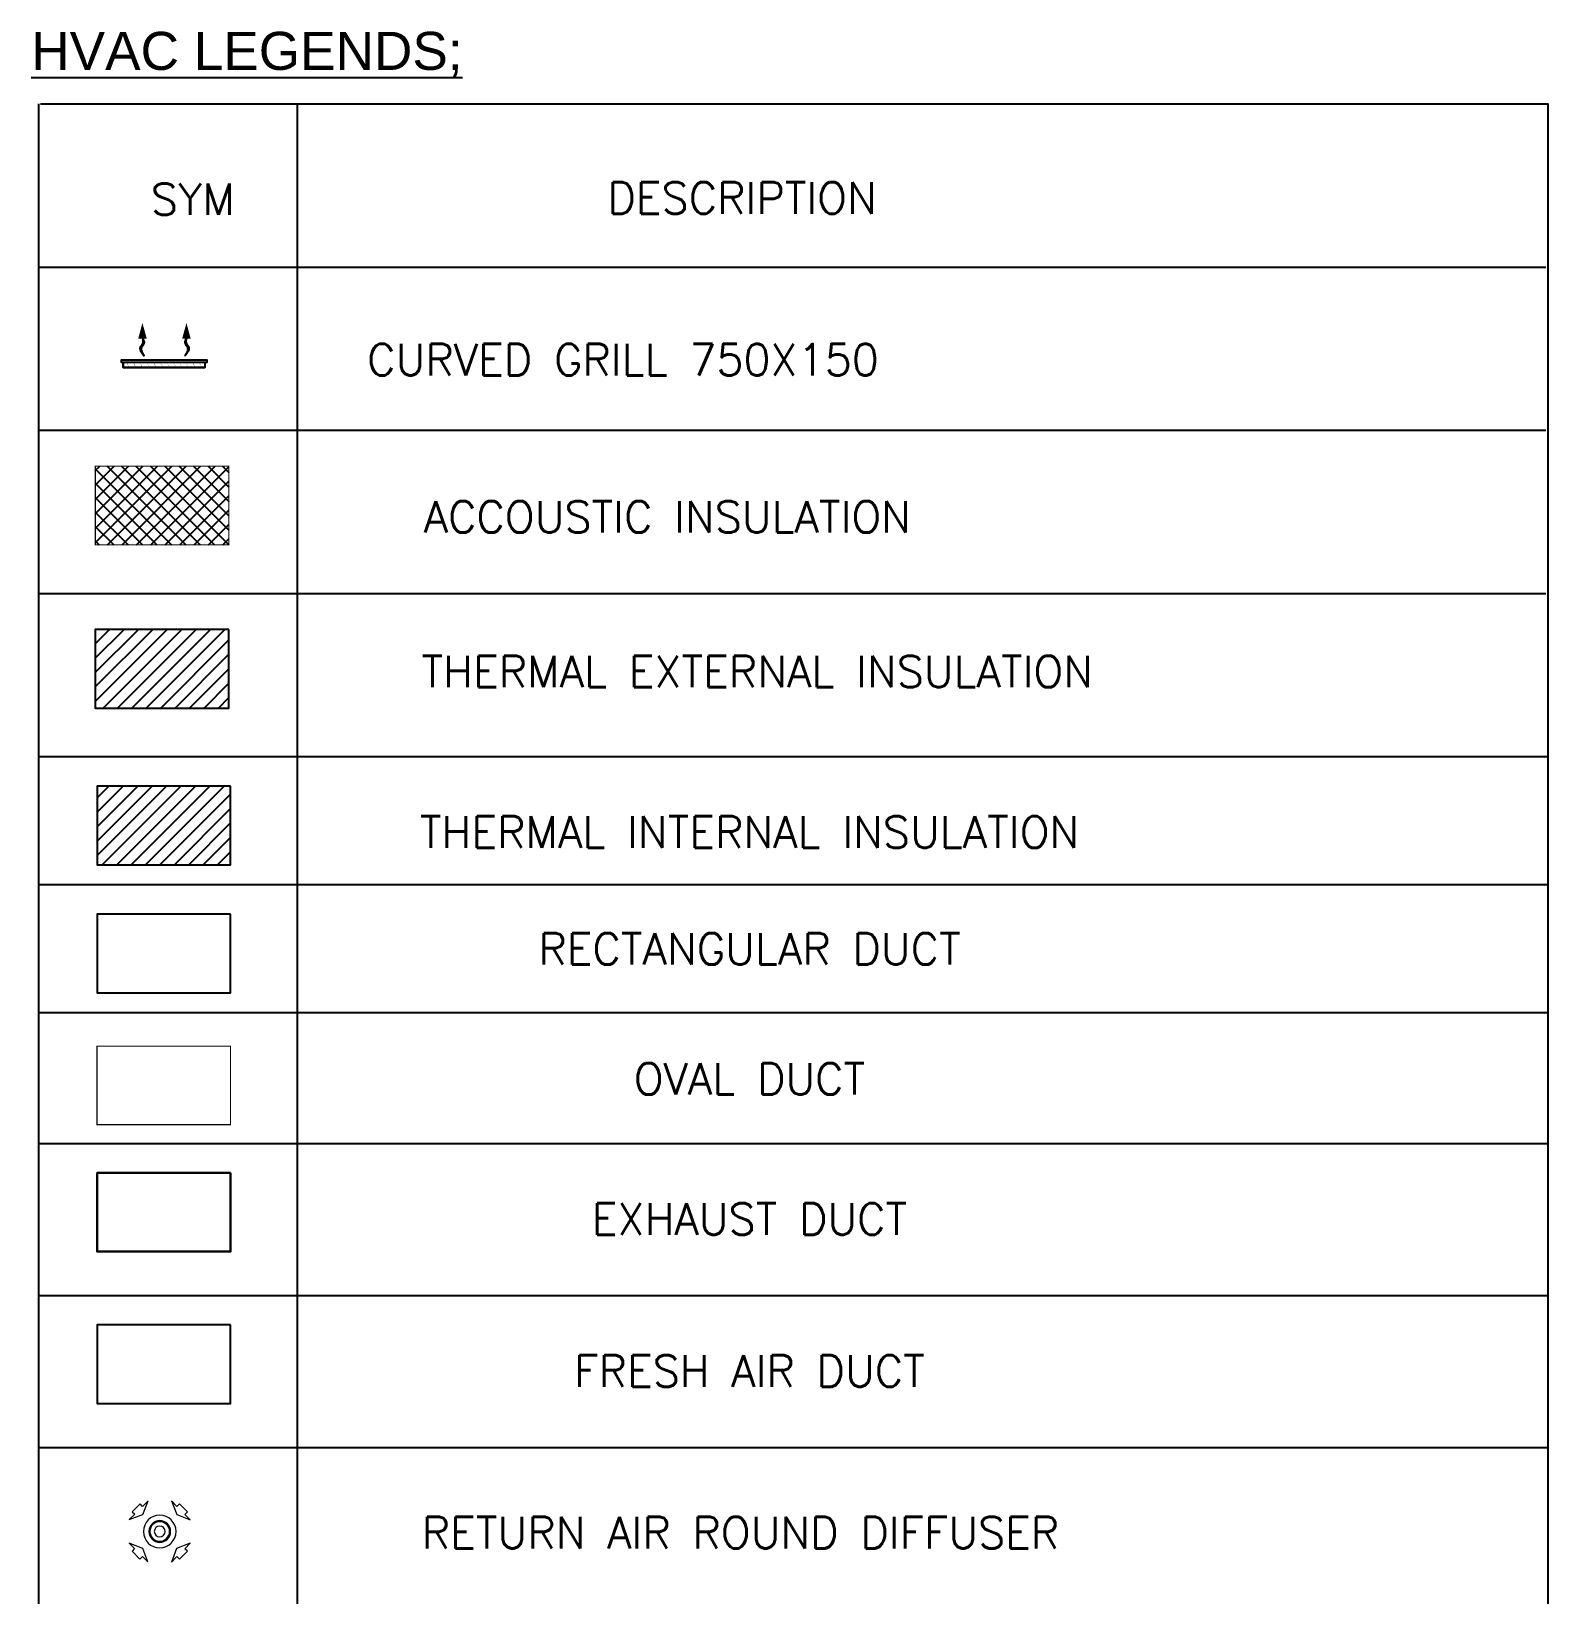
# Model space of a CAD drawing. Header units: millimetres. Extents: x -81374 to 485233, y -39075 to 157313.
# Drawn here: x 413776 to 427720, y 118890 to 133266 of the extents above; entities that cross this region are included whole.
import ezdxf
from ezdxf.enums import TextEntityAlignment as Align

# ---------------------------------------------------------------- set-up
doc = ezdxf.new("R2010")
doc.units = ezdxf.units.MM
for name, color, linetype, lineweight in [('HVAC EA DUCT', 1, 'Continuous', 30), ('M HVAC EXHAUST DIFFUSER', 1, 'Continuous', 15), ('M HVAC GRILLE', 6, 'Continuous', 13)]:
    doc.layers.add(name, color=color, linetype=linetype, lineweight=lineweight)
for name, color, linetype in [('M-HVAC ELLIPTICAL DUCT', 6, 'Continuous'), ('M-HVAC SPIRAL DUCT', 150, 'Continuous'), ('M-HVAC-GRIL', 6, 'Continuous'), ('M-HVAC-INSULATION', 8, 'Continuous'), ('M-HVAC-SUPP', 4, 'Continuous'), ('M-HVAC-SUPPLY AIR DUCT', 4, 'Continuous'), ('M-HVAC-TEXT', 7, 'Continuous')]:
    doc.layers.add(name, color=color, linetype=linetype)
doc.styles.add('ARAIL', font='arial.ttf')
doc.styles.add('MtX_romans_shx', font='romans.shx')
doc.styles.add('R', font='romans.shx')

# ---------------------------------------------------------------- blocks, each defined once
blk = doc.blocks.new('RAD 150')
at = {"layer": 'M HVAC EXHAUST DIFFUSER', "color": 3}
for points in [[(-25.7, 153.9), (25.7, 153.9), (25.7, 137.2), (60.9, 137.2), (0, 110), (-60.9, 137.2), (-25.7, 137.2)], [(-153.9, -25.7), (-153.9, 25.7), (-137.2, 25.7), (-137.2, 60.9), (-110, 0), (-137.2, -60.9), (-137.2, -25.7)], [(153.9, 25.7), (153.9, -25.7), (137.2, -25.7), (137.2, -60.9), (110, 0), (137.2, 60.9), (137.2, 25.7)], [(25.7, -153.9), (-25.7, -153.9), (-25.7, -137.2), (-60.9, -137.2), (0, -110), (60.9, -137.2), (25.7, -137.2)]]:
    blk.add_lwpolyline(points, close=True, dxfattribs=at)
for radius in [75, 50, 45, 25]:
    blk.add_circle((0, 0), radius, dxfattribs=at)
blk = doc.blocks.new('RAAAA')
at = {"linetype": 'Continuous', "ltscale": 1000}
for points in [[(363, 0, 0), (363, 0, 0), (364, 0, 0), (364, 0, 0), (365, 0, 0), (366, 0, 0), (367, -1, 0), (368, -1, 0), (369, -1, 0), (371, -1, 0), (373, -2, 0), (374, -2, 0), (377, -2, 0), (379, -3, 0), (381, -3, 0), (384, -4, 0), (387, -4, 0), (390, -5, 0), (393, -5, 0), (397, -6, 0), (400, -6, 0), (404, -7, 0), (408, -8, 0), (412, -8, 0), (416, -9, 0), (421, -10, 0), (421, -10, 0), (425, -11, 0), (430, -11, 0), (435, -11, 0), (439, -11, 0), (444, -11, 0), (449, -11, 0), (454, -10, 0), (459, -10, 0), (464, -9, 0), (468, -7, 0), (473, -6, 0), (478, -4, 0), (483, -2, 0), (488, 0, 0), (494, 2, 0), (499, 4, 0), (504, 7, 0), (509, 10, 0), (514, 13, 0), (519, 16, 0), (525, 20, 0), (530, 24, 0), (535, 28, 0), (541, 32, 0), (546, 36, 0), (546, 36, 0), (552, 40, 0), (557, 44, 0), (563, 48, 0), (568, 51, 0), (574, 54, 0), (580, 56, 0), (586, 58, 0), (592, 60, 0), (598, 61, 0), (604, 62, 0), (610, 62, 0), (616, 62, 0), (622, 62, 0), (628, 61, 0), (635, 60, 0), (641, 59, 0), (648, 57, 0), (654, 55, 0), (661, 52, 0), (668, 49, 0), (675, 46, 0), (681, 42, 0), (688, 38, 0), (695, 33, 0), (702, 28, 0), (702, 28, 0), (709, 23, 0), (716, 19, 0), (722, 14, 0), (728, 10, 0), (734, 5, 0), (740, 1, 0), (745, -2, 0), (750, -6, 0), (755, -9, 0), (759, -13, 0), (763, -15, 0), (767, -18, 0), (771, -21, 0), (774, -23, 0), (777, -25, 0), (779, -27, 0), (782, -29, 0), (784, -31, 0), (786, -32, 0), (787, -33, 0), (789, -34, 0), (790, -35, 0), (790, -35, 0), (791, -35, 0), (791, -36, 0)], [(363, 0, 0), (363, 0, 0), (364, 0, 0), (364, 0, 0), (365, -1, 0), (366, -1, 0), (367, -2, 0), (368, -2, 0), (369, -3, 0), (371, -4, 0), (373, -5, 0), (374, -5, 0), (377, -6, 0), (379, -8, 0), (381, -9, 0), (384, -10, 0), (387, -12, 0), (390, -13, 0), (393, -15, 0), (397, -16, 0), (400, -18, 0), (404, -20, 0), (408, -22, 0), (412, -24, 0), (416, -26, 0), (421, -28, 0), (421, -28, 0), (425, -30, 0), (430, -32, 0), (435, -34, 0), (439, -35, 0), (444, -36, 0), (449, -37, 0), (454, -37, 0), (459, -38, 0), (464, -38, 0), (468, -37, 0), (473, -37, 0), (478, -36, 0), (483, -35, 0), (488, -33, 0), (494, -32, 0), (499, -30, 0), (504, -28, 0), (509, -25, 0), (514, -22, 0), (519, -19, 0), (525, -16, 0), (530, -13, 0), (535, -9, 0), (541, -5, 0), (546, 0, 0), (546, 0, 0), (552, 4, 0), (557, 8, 0), (563, 12, 0), (568, 15, 0), (574, 18, 0), (580, 21, 0), (586, 23, 0), (592, 25, 0), (598, 27, 0), (604, 28, 0), (610, 29, 0), (616, 30, 0), (622, 30, 0), (628, 31, 0), (635, 30, 0), (641, 30, 0), (648, 29, 0), (654, 28, 0), (661, 26, 0), (668, 24, 0), (675, 22, 0), (681, 20, 0), (688, 17, 0), (695, 14, 0), (702, 10, 0), (702, 10, 0), (709, 7, 0), (716, 3, 0), (722, 0, 0), (728, -3, 0), (734, -6, 0), (740, -9, 0), (745, -12, 0), (750, -14, 0), (755, -17, 0), (759, -19, 0), (763, -21, 0), (767, -23, 0), (771, -25, 0), (774, -27, 0), (777, -28, 0), (779, -30, 0), (782, -31, 0), (784, -32, 0), (786, -33, 0), (787, -34, 0), (789, -34, 0), (790, -35, 0), (790, -35, 0), (791, -35, 0), (791, -36, 0)]]:
    blk.add_polyline3d(points, dxfattribs=at)
blk.add_solid([(373, 101), (0, 0), (373, -101)], dxfattribs=at)
blk = doc.blocks.new('zw$77DE')
at = {"layer": 'M-HVAC-GRIL', "linetype": 'ByBlock'}
blk.add_lwpolyline([(0, 750), (0, 771), (-17, 771), (-17, -21), (0, -21), (0, 0), (0, 750), (51, 750), (51, 0), (0, 0), (51, 0), (51, 750), (51, 750)], dxfattribs=at)
at = {"layer": 'M-HVAC-GRIL', "lineweight": 0, "const_width": 1.71}
for points in [[(4, 679), (4, 700), (47, 721), (47, 743)], [(4, 617), (4, 639), (47, 660), (47, 681)], [(4, 556), (4, 577), (47, 599), (47, 620)], [(4, 496), (4, 517), (47, 538), (47, 560)], [(4, 444), (4, 465), (47, 487), (47, 508)], [(4, 382), (4, 403), (47, 425), (47, 446)], [(4, 320), (4, 341), (47, 363), (47, 384)], [(4, 258), (4, 279), (47, 300), (47, 322)], [(4, 195), (4, 217), (47, 238), (47, 260)], [(4, 133), (4, 155), (47, 176), (47, 198)], [(4, 72), (4, 93), (47, 115), (47, 136)], [(4, 10), (4, 32), (47, 53), (47, 75)]]:
    blk.add_lwpolyline(points, dxfattribs=at)
at = {"layer": 'M-HVAC-SUPP'}
for p, xscale, yscale, zscale, rotation in [((-360, 581), 0.3839999997941416, 0.3839999997941416, 0.3839999997941416, 359.7971218112731), ((-360, 176), -0.3839999997941415, 0.3839999997941436, 0.3839999997941436, 180.2028781887378)]:
    blk.add_blockref('RAAAA', p, dxfattribs=dict(at, xscale=xscale, yscale=yscale, zscale=zscale, rotation=rotation))
blk = doc.blocks.new('jyfhg')
at = {"layer": 'M HVAC GRILLE', "color": 7}
blk.add_blockref('zw$77DE', (-100, -700), dxfattribs=at)

msp = doc.modelspace()

# ---------------------------------------------------------------- hatches: boundary and pattern name
at = {"layer": 'M-HVAC-INSULATION'}
h = msp.add_hatch(dxfattribs=at)
h.set_pattern_fill('ANSI37', color=42, scale=750, angle=180, style=0)
h.set_pattern_definition([(45, (823190.99, 43121.95), (-66.29126, 66.29126), []), (135, (823190.99, 43121.95), (-66.29126, -66.29126), [])])
h.paths.add_polyline_path([(415592.5, 129266.6), (414364.3, 129266.6), (414364.3, 128543.5), (415592.5, 128543.5)])
h = msp.add_hatch(dxfattribs=at)
h.set_pattern_fill('ANSI31', color=256, scale=750, angle=180, style=0)
h.set_pattern_definition([(45, (823190.99, 43121.95), (-66.29126, 66.29126), [])])
h.paths.add_polyline_path([(415592.5, 127766.6), (415592.5, 127043.5), (414364.3, 127043.5), (414364.3, 127766.6)])
h = msp.add_hatch(dxfattribs=at)
h.set_pattern_fill('ANSI31', color=26, scale=750, angle=180, style=0)
h.set_pattern_definition([(45, (823022.18, 43110.32), (-66.29126, 66.29126), [])])
h.paths.add_polyline_path([(415608.4, 126325.6), (415608.4, 125602.5), (414380.1, 125602.5), (414380.1, 126325.6)])

# ---------------------------------------------------------------- linework, layer by layer
at = {"layer": 'HVAC EA DUCT'}
msp.add_lwpolyline([(415608.4, 122768.7), (414380.1, 122768.7), (414380.1, 122045.6), (415608.4, 122045.6)], close=True, dxfattribs=at)
at = {"layer": 'M-HVAC ELLIPTICAL DUCT', "const_width": 10}
for points in [[(415592.5, 129266.6), (414364.3, 129266.6), (414364.3, 128543.5), (415592.5, 128543.5)], [(415608.4, 123935), (414380.1, 123935), (414380.1, 123211.9), (415608.4, 123211.9)]]:
    msp.add_lwpolyline(points, close=True, dxfattribs=at)
at = {"layer": 'M-HVAC SPIRAL DUCT', "color": 150, "linetype": 'Continuous'}
msp.add_lwpolyline([(415608.4, 121370.5), (414380.1, 121370.5), (414380.1, 120647.4), (415608.4, 120647.4)], close=True, dxfattribs=at)
at = {"layer": 'M-HVAC-SUPPLY AIR DUCT', "color": 7}
for p, q in [((413842.6, 132597.5), (413842.6, 104673.2)), ((416220.3, 132597.5), (416220.3, 104673.2)), ((416220.3, 132597.4), (416222.9, 109526.5)), ((416220.3, 132597.4), (427720.3, 132597.4)), ((413842.6, 131097.4), (427702.9, 131097.4)), ((413842.6, 129597.4), (427702.9, 129597.4)), ((413842.6, 128097.4), (427702.9, 128097.4)), ((413842.6, 126597.4), (427720.3, 126597.4)), ((413842.6, 125419.9), (427720.3, 125419.9)), ((413842.6, 125419.9), (427720.3, 125419.9)), ((413842.6, 124242.5), (427720.3, 124242.5)), ((413842.6, 123040.5), (427720.3, 123040.5)), ((413842.6, 121642.3), (427720.3, 121642.3)), ((413842.6, 120244.1), (427720.3, 120244.1)), ((413842.6, 120244.1), (427720.3, 120244.1))]:
    msp.add_line(p, q, dxfattribs=at)
msp.add_lwpolyline([(413860, 132597.4), (427720.3, 132597.4), (427720.3, 104673.2)], dxfattribs=at)
at = {"layer": 'M-HVAC-SUPPLY AIR DUCT'}
for points in [[(415592.5, 127766.6), (414364.3, 127766.6), (414364.3, 127043.5), (415592.5, 127043.5)], [(415608.4, 126325.6), (414380.1, 126325.6), (414380.1, 125602.5), (415608.4, 125602.5)], [(415608.4, 125148.2), (414380.1, 125148.2), (414380.1, 124425), (415608.4, 124425)]]:
    msp.add_lwpolyline(points, close=True, dxfattribs=at)

# ---------------------------------------------------------------- block references
at = {"layer": 'M HVAC EXHAUST DIFFUSER', "xscale": -2.00213783741445, "yscale": 2.00213783741445, "zscale": 2.00213783741445, "rotation": 134.8758026872501}
msp.add_blockref('RAD 150', (414956.9, 119471.7), dxfattribs=at)
at = {"layer": 'M HVAC GRILLE', "color": 0, "rotation": 270}
msp.add_blockref('jyfhg', (415321.8, 130124), dxfattribs=at)

# ---------------------------------------------------------------- texts
at = {"layer": 'M-HVAC-TEXT', "color": 7}
for s, height, style, p in [('%%UHVAC LEGENDS;', 350, 'ARAIL', (415758.8, 133085.8)), ('SYM', 290.46, 'R', (415261.6, 131722.2)), ('DESCRIPTION', 290.461, 'R', (420312.4, 131733.6))]:
    msp.add_text(s, height=height, dxfattribs=dict(at, style=style)).set_placement(p, align=Align.MIDDLE_CENTER)
at = {"layer": 'M-HVAC-TEXT', "color": 7, "style": 'MtX_romans_shx'}
msp.add_text('CURVED GRILL 750X150', height=290.461, dxfattribs=at).set_placement((416864.3, 130101.2))
at = {"layer": 'M-HVAC-TEXT', "color": 7, "attachment_point": 2, "style": 'R'}
for s, insert, char_height, width in [('ACCOUSTIC INSULATION', (419624.7, 128946.8), 290.461, 5544.557), ('THERMAL EXTERNAL INSULATION', (420451.9, 127524.6), 290.461, 8015.23), ('THERMAL INTERNAL INSULATION', (420380.6, 126047.4), 290.461, 7056.475), ('RECTANGULAR DUCT ', (420380.6, 124974.5), 290.461, 7056.475), ('OVAL DUCT ', (420380.6, 123779.2), 290.46, 7056.475), ('EXHAUST DUCT ', (420380.6, 122490.5), 290.461, 7056.475), ('FRESH AIR DUCT ', (420380.6, 121092.3), 290.461, 7056.475), ('RETURN AIR ROUND DIFFUSER ', (420297.6, 119606.7), 290.461, 13359.771)]:
    msp.add_mtext(s, dxfattribs=dict(at, insert=insert, char_height=char_height, width=width))

doc.saveas('drawing.dxf')
